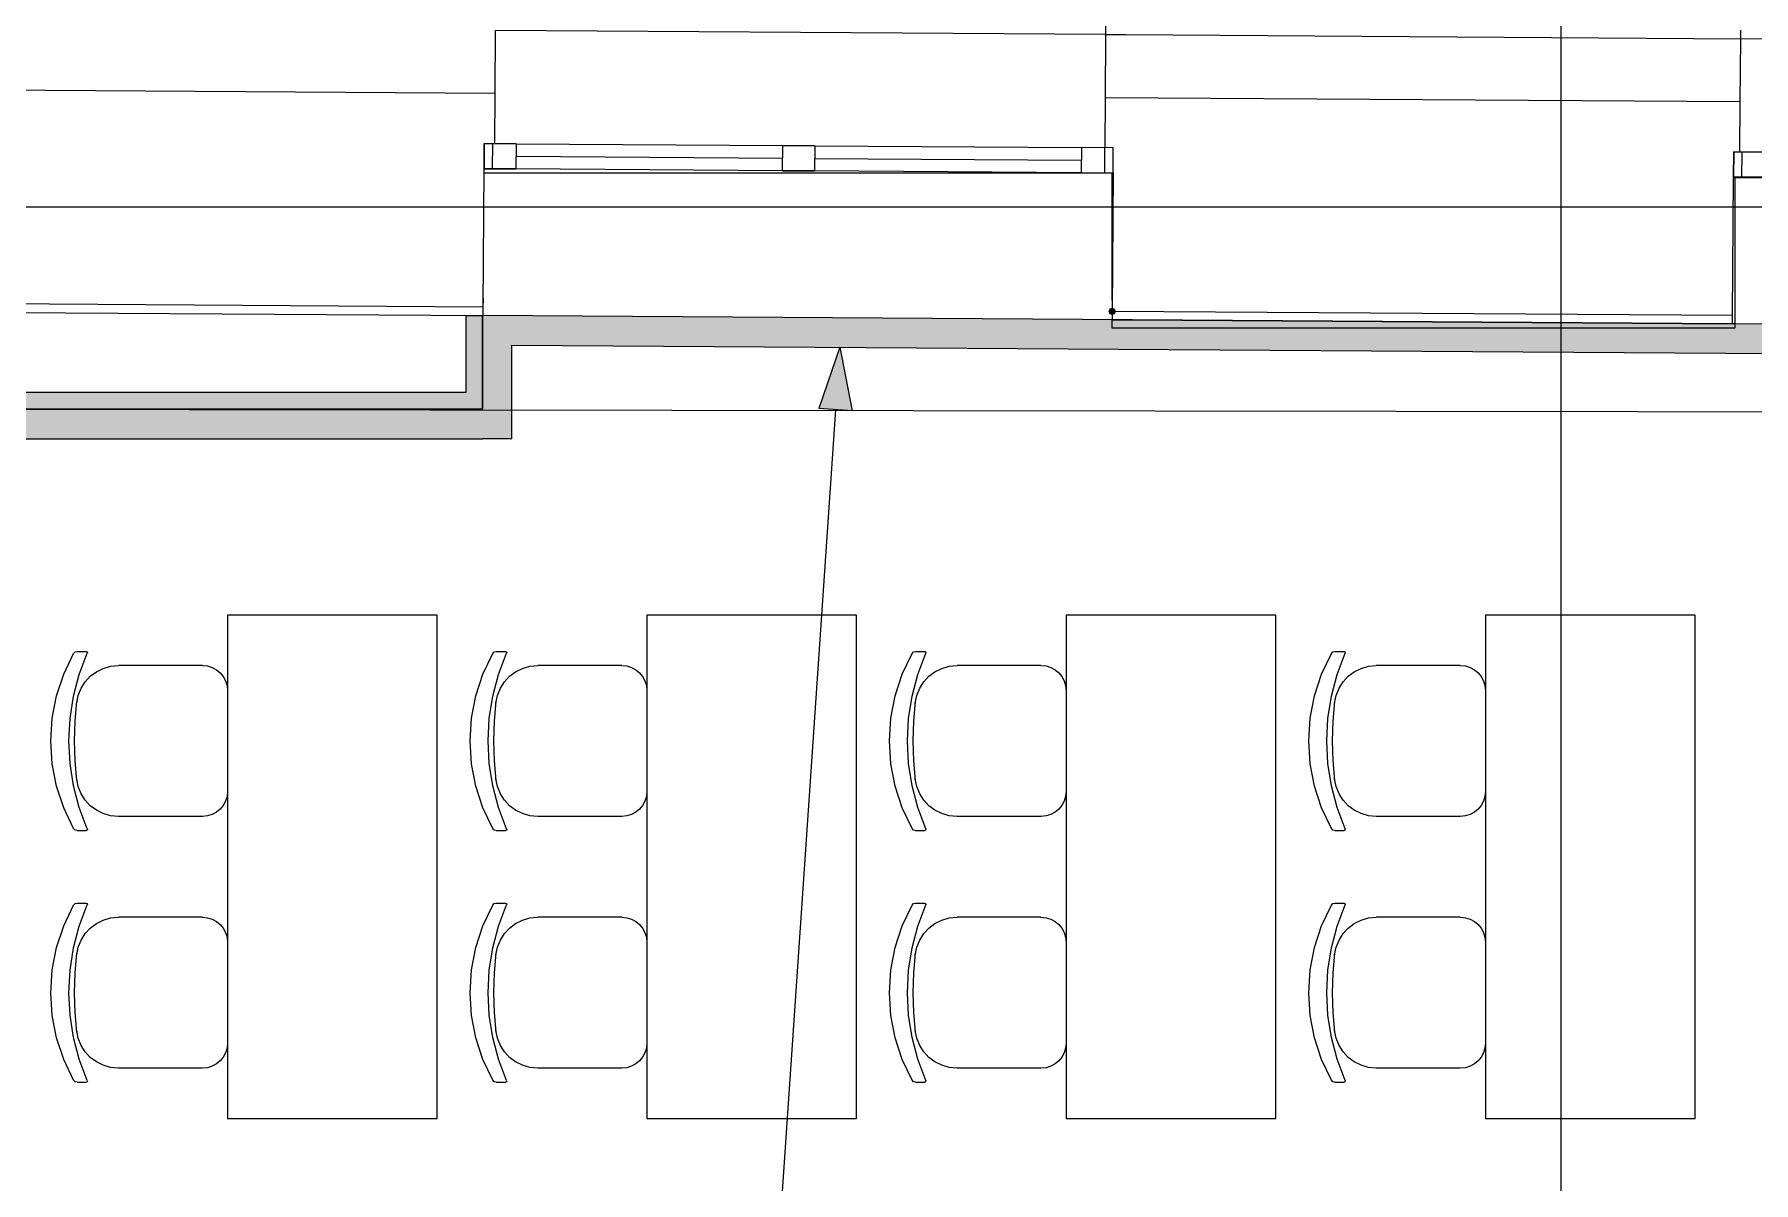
# Model space of a CAD drawing. Header units: millimetres. Extents: x -546 to 1681, y -650 to 1730.
# Drawn here: x 267.26 to 308.26, y 695.11 to 722.48 of the extents above; entities that cross this region are included whole.
import ezdxf

# ---------------------------------------------------------------- set-up
doc = ezdxf.new("R2010")
doc.units = ezdxf.units.MM

msp = doc.modelspace()

# ---------------------------------------------------------------- hatches: boundary and pattern name
h = msp.add_hatch(color=7)
h.dxf.hatch_style = 2
h.paths.add_polyline_path([(292.961, 715.966), (292.898, 715.939), (292.871, 715.876), (292.898, 715.812), (292.961, 715.786), (293.025, 715.812), (293.051, 715.876), (293.025, 715.939)])
h = msp.add_hatch(color=7)
h.dxf.hatch_style = 2
h.paths.add_polyline_path([(277.547, 715.771), (277.947, 715.771), (277.947, 713.542), (277.547, 713.542)])
at = {"true_color": 0xf1d696}
h = msp.add_hatch(color=41, dxfattribs=at)
h.dxf.hatch_style = 2
h.paths.add_polyline_path([(277.947, 715.777), (278.647, 715.072), (277.947, 715.077)])
h = msp.add_hatch(color=41, dxfattribs=at)
h.dxf.hatch_style = 2
h.paths.add_polyline_path([(277.947, 715.777), (278.647, 715.772), (278.647, 715.072)])
h = msp.add_hatch(color=41, dxfattribs=at)
h.dxf.hatch_style = 2
h.paths.add_polyline_path([(278.647, 715.772), (322.057, 715.481), (322.056, 714.781), (278.647, 715.072)])
h = msp.add_hatch(color=41, dxfattribs=at)
h.dxf.hatch_style = 2
h.paths.add_polyline_path([(278.647, 713.542), (277.947, 713.542), (277.947, 715.077), (278.647, 715.072)])
at = {"true_color": 0x0077b0}
h = msp.add_hatch(color=144, dxfattribs=at)
h.dxf.hatch_style = 2
h.paths.add_polyline_path([(286.467, 715.02), (286.764, 713.503), (285.966, 713.558)])
h = msp.add_hatch(color=7)
h.dxf.hatch_style = 2
h.paths.add_polyline_path([(277.547, 713.942), (277.547, 713.542), (263.02, 713.542), (263.02, 713.942)])
at = {"true_color": 0xf1d696}
h = msp.add_hatch(color=41, dxfattribs=at)
h.dxf.hatch_style = 2
h.paths.add_polyline_path([(263.022, 712.842), (263.02, 713.542), (277.947, 713.542), (277.947, 712.842)])
h = msp.add_hatch(color=41, dxfattribs=at)
h.dxf.hatch_style = 2
h.paths.add_polyline_path([(277.947, 713.542), (278.647, 712.842), (277.947, 712.842)])
h = msp.add_hatch(color=41, dxfattribs=at)
h.dxf.hatch_style = 2
h.paths.add_polyline_path([(278.647, 713.542), (278.647, 712.842), (277.947, 713.542)])

# ---------------------------------------------------------------- linework, layer by layer
at = {"color": 7, "lineweight": 0}
for points in [[(303.672, 197.821), (303.672, 730.152)], [(278.245, 721.075), (278.255, 722.575)], [(292.805, 722.477), (278.255, 722.575)], [(292.805, 722.477), (292.795, 720.977)], [(292.806, 722.677), (292.805, 722.477)], [(292.805, 722.477), (293.279, 722.474)], [(307.953, 722.376), (307.955, 722.576)], [(293.279, 722.474), (307.953, 722.376)], [(307.943, 720.876), (307.953, 722.376)], [(322.703, 722.277), (307.953, 722.376)], [(262.75, 721.179), (278.245, 721.075)], [(278.237, 719.875), (278.245, 721.075)], [(292.795, 720.977), (292.787, 719.777)], [(292.795, 720.977), (307.943, 720.876)], [(307.935, 719.676), (307.943, 720.876)], [(277.983, 719.277), (277.987, 719.877)], [(277.987, 719.877), (277.983, 719.277)], [(277.987, 719.877), (278.747, 719.872)], [(278.747, 719.872), (277.987, 719.877)], [(278.183, 719.275), (278.187, 719.875)], [(278.747, 719.872), (278.743, 719.272)], [(278.747, 719.872), (285.107, 719.829)], [(285.103, 719.229), (285.107, 719.829)], [(285.107, 719.829), (285.867, 719.824)], [(285.867, 719.824), (285.107, 719.829)], [(285.867, 719.824), (285.863, 719.224)], [(285.867, 719.824), (292.227, 719.781)], [(292.227, 719.781), (292.223, 719.181)], [(292.987, 719.776), (292.227, 719.781)], [(292.987, 719.776), (292.227, 719.781)], [(292.783, 719.177), (292.787, 719.777)], [(292.983, 719.176), (292.987, 719.776)], [(292.983, 719.176), (292.987, 719.776)], [(307.781, 719.077), (307.785, 719.677)], [(307.785, 719.677), (307.781, 719.077)], [(307.785, 719.677), (308.545, 719.672)], [(308.545, 719.672), (307.785, 719.677)], [(307.981, 719.075), (307.985, 719.675)], [(277.961, 715.977), (277.983, 719.277)], [(278.743, 719.272), (277.983, 719.277)], [(277.983, 719.277), (278.743, 719.272)], [(285.103, 719.229), (278.743, 719.272)], [(278.745, 719.572), (285.105, 719.529)], [(285.863, 719.224), (285.103, 719.229)], [(285.103, 719.229), (285.863, 719.224)], [(292.223, 719.181), (285.863, 719.224)], [(285.865, 719.524), (292.225, 719.481)], [(292.962, 719.171), (277.983, 719.171)], [(292.223, 719.181), (292.983, 719.176)], [(292.223, 719.181), (292.983, 719.176)], [(292.983, 719.176), (292.961, 715.876)], [(292.962, 716.137), (292.962, 719.171)], [(307.759, 715.777), (307.781, 719.077)], [(308.541, 719.072), (307.781, 719.077)], [(307.781, 719.077), (308.541, 719.072)], [(310.013, 719.062), (307.812, 719.062)], [(307.812, 719.062), (307.812, 715.476)], [(187.211, 718.372), (863.726, 718.372)], [(277.961, 715.977), (263.015, 716.077)], [(277.96, 715.777), (277.961, 715.977)], [(277.962, 716.188), (277.962, 716.077)], [(263.014, 715.877), (277.96, 715.777)], [(277.547, 715.771), (277.547, 713.942)], [(277.947, 715.771), (277.547, 715.771)], [(277.947, 715.777), (277.947, 715.077)], [(322.057, 715.481), (277.947, 715.777)], [(277.947, 713.542), (277.947, 715.771)], [(292.961, 715.876), (292.959, 715.676)], [(292.959, 715.676), (293.433, 715.673)], [(307.759, 715.777), (292.961, 715.876)], [(292.962, 715.476), (292.962, 715.676)], [(293.433, 715.673), (307.758, 715.577)], [(307.758, 715.577), (307.759, 715.777)], [(307.812, 715.576), (307.758, 715.577)], [(307.812, 715.476), (292.962, 715.476)], [(277.947, 715.077), (277.947, 713.542)], [(278.647, 715.072), (322.056, 714.781)], [(278.647, 712.842), (278.647, 715.072)], [(277.547, 713.942), (263.42, 713.942)], [(263.02, 713.542), (277.947, 713.542)], [(277.947, 713.542), (263.02, 713.542)], [(265.183, 713.542), (322.755, 713.462)], [(262.322, 712.842), (277.947, 712.842)], [(278.647, 712.842), (277.947, 712.842)]]:
    msp.add_lwpolyline(points, dxfattribs=at)
at = {"color": 144, "lineweight": 0, "true_color": 0x0077b0}
for points in [[(286.467, 715.02), (285.966, 713.558)], [(286.467, 715.02), (286.764, 713.503)], [(286.365, 713.53), (284.455, 685.581)], [(286.764, 713.503), (285.966, 713.558)]]:
    msp.add_lwpolyline(points, dxfattribs=at)
at = {"color": 253, "lineweight": 0, "true_color": 0x999999}
for points in [[(276.864, 708.637), (271.864, 708.637)], [(271.864, 708.637), (271.864, 696.637)], [(276.864, 696.637), (276.864, 708.637)], [(286.864, 708.637), (281.864, 708.637)], [(281.864, 708.637), (281.864, 696.637)], [(286.864, 696.637), (286.864, 708.637)], [(296.864, 708.637), (291.864, 708.637)], [(291.864, 708.637), (291.864, 696.637)], [(296.864, 696.637), (296.864, 708.637)], [(306.864, 708.637), (301.864, 708.637)], [(301.864, 708.637), (301.864, 696.637)], [(306.864, 696.637), (306.864, 708.637)], [(268.19, 703.549), (267.956, 704.041), (267.787, 704.558), (267.684, 705.092), (267.649, 705.636), (267.684, 706.181), (267.787, 706.714), (267.956, 707.231), (268.19, 707.724)], [(268.19, 703.549), (267.956, 704.041), (267.787, 704.558), (267.684, 705.092), (267.649, 705.636), (267.684, 706.181), (267.787, 706.714), (267.956, 707.231), (268.19, 707.724)], [(268.518, 703.545), (268.328, 704.048), (268.191, 704.567), (268.107, 705.098), (268.079, 705.636), (268.107, 706.174), (268.191, 706.705), (268.328, 707.224), (268.518, 707.728)], [(268.518, 703.545), (268.328, 704.048), (268.191, 704.567), (268.107, 705.098), (268.079, 705.636), (268.107, 706.174), (268.191, 706.705), (268.328, 707.224), (268.518, 707.728)], [(268.19, 707.724), (268.226, 707.759), (268.274, 707.771)], [(268.19, 707.724), (268.226, 707.759), (268.274, 707.771)], [(268.274, 707.771), (268.491, 707.771)], [(268.274, 707.771), (268.491, 707.771)], [(268.491, 707.771), (268.513, 707.762), (268.521, 707.741), (268.518, 707.728)], [(268.491, 707.771), (268.513, 707.762), (268.521, 707.741), (268.518, 707.728)], [(278.19, 703.549), (277.956, 704.041), (277.787, 704.558), (277.684, 705.092), (277.649, 705.636), (277.684, 706.181), (277.787, 706.714), (277.956, 707.231), (278.19, 707.724)], [(278.19, 703.549), (277.956, 704.041), (277.787, 704.558), (277.684, 705.092), (277.649, 705.636), (277.684, 706.181), (277.787, 706.714), (277.956, 707.231), (278.19, 707.724)], [(278.518, 703.545), (278.328, 704.048), (278.191, 704.567), (278.107, 705.098), (278.079, 705.636), (278.107, 706.174), (278.191, 706.705), (278.328, 707.224), (278.518, 707.728)], [(278.518, 703.545), (278.328, 704.048), (278.191, 704.567), (278.107, 705.098), (278.079, 705.636), (278.107, 706.174), (278.191, 706.705), (278.328, 707.224), (278.518, 707.728)], [(278.19, 707.724), (278.226, 707.759), (278.274, 707.771)], [(278.19, 707.724), (278.226, 707.759), (278.274, 707.771)], [(278.274, 707.771), (278.491, 707.771)], [(278.274, 707.771), (278.491, 707.771)], [(278.491, 707.771), (278.513, 707.762), (278.521, 707.741), (278.518, 707.728)], [(278.491, 707.771), (278.513, 707.762), (278.521, 707.741), (278.518, 707.728)], [(288.19, 703.549), (287.956, 704.041), (287.787, 704.558), (287.684, 705.092), (287.649, 705.636), (287.684, 706.181), (287.787, 706.714), (287.956, 707.231), (288.19, 707.724)], [(288.19, 703.549), (287.956, 704.041), (287.787, 704.558), (287.684, 705.092), (287.649, 705.636), (287.684, 706.181), (287.787, 706.714), (287.956, 707.231), (288.19, 707.724)], [(288.518, 703.545), (288.328, 704.048), (288.191, 704.567), (288.107, 705.098), (288.079, 705.636), (288.107, 706.174), (288.191, 706.705), (288.328, 707.224), (288.518, 707.728)], [(288.518, 703.545), (288.328, 704.048), (288.191, 704.567), (288.107, 705.098), (288.079, 705.636), (288.107, 706.174), (288.191, 706.705), (288.328, 707.224), (288.518, 707.728)], [(288.19, 707.724), (288.226, 707.759), (288.274, 707.771)], [(288.19, 707.724), (288.226, 707.759), (288.274, 707.771)], [(288.274, 707.771), (288.491, 707.771)], [(288.274, 707.771), (288.491, 707.771)], [(288.491, 707.771), (288.513, 707.762), (288.521, 707.741), (288.518, 707.728)], [(288.491, 707.771), (288.513, 707.762), (288.521, 707.741), (288.518, 707.728)], [(298.19, 703.549), (297.956, 704.041), (297.787, 704.558), (297.684, 705.092), (297.649, 705.636), (297.684, 706.181), (297.787, 706.714), (297.956, 707.231), (298.19, 707.724)], [(298.19, 703.549), (297.956, 704.041), (297.787, 704.558), (297.684, 705.092), (297.649, 705.636), (297.684, 706.181), (297.787, 706.714), (297.956, 707.231), (298.19, 707.724)], [(298.518, 703.545), (298.328, 704.048), (298.191, 704.567), (298.107, 705.098), (298.079, 705.636), (298.107, 706.174), (298.191, 706.705), (298.328, 707.224), (298.518, 707.728)], [(298.518, 703.545), (298.328, 704.048), (298.191, 704.567), (298.107, 705.098), (298.079, 705.636), (298.107, 706.174), (298.191, 706.705), (298.328, 707.224), (298.518, 707.728)], [(298.19, 707.724), (298.226, 707.759), (298.274, 707.771)], [(298.19, 707.724), (298.226, 707.759), (298.274, 707.771)], [(298.274, 707.771), (298.491, 707.771)], [(298.274, 707.771), (298.491, 707.771)], [(298.491, 707.771), (298.513, 707.762), (298.521, 707.741), (298.518, 707.728)], [(298.491, 707.771), (298.513, 707.762), (298.521, 707.741), (298.518, 707.728)], [(268.266, 706.536), (268.303, 706.721), (268.372, 706.892), (268.469, 707.045), (268.591, 707.177), (268.735, 707.286), (268.897, 707.367), (269.074, 707.418), (269.261, 707.436)], [(268.266, 706.536), (268.303, 706.721), (268.372, 706.892), (268.469, 707.045), (268.591, 707.177), (268.735, 707.286), (268.897, 707.367), (269.074, 707.418), (269.261, 707.436)], [(271.264, 707.436), (269.261, 707.436)], [(271.264, 707.436), (269.261, 707.436)], [(271.264, 707.436), (271.386, 707.424), (271.498, 707.389), (271.6, 707.334), (271.689, 707.26), (271.762, 707.172), (271.817, 707.07), (271.852, 706.957), (271.864, 706.836)], [(271.264, 707.436), (271.386, 707.424), (271.498, 707.389), (271.6, 707.334), (271.689, 707.26), (271.762, 707.172), (271.817, 707.07), (271.852, 706.957), (271.864, 706.836)], [(278.266, 706.536), (278.303, 706.721), (278.372, 706.892), (278.469, 707.045), (278.591, 707.177), (278.735, 707.286), (278.897, 707.367), (279.074, 707.418), (279.261, 707.436)], [(278.266, 706.536), (278.303, 706.721), (278.372, 706.892), (278.469, 707.045), (278.591, 707.177), (278.735, 707.286), (278.897, 707.367), (279.074, 707.418), (279.261, 707.436)], [(281.264, 707.436), (279.261, 707.436)], [(281.264, 707.436), (279.261, 707.436)], [(281.264, 707.436), (281.386, 707.424), (281.498, 707.389), (281.6, 707.334), (281.689, 707.26), (281.762, 707.172), (281.817, 707.07), (281.852, 706.957), (281.864, 706.836)], [(281.264, 707.436), (281.386, 707.424), (281.498, 707.389), (281.6, 707.334), (281.689, 707.26), (281.762, 707.172), (281.817, 707.07), (281.852, 706.957), (281.864, 706.836)], [(288.266, 706.536), (288.303, 706.721), (288.372, 706.892), (288.469, 707.045), (288.591, 707.177), (288.735, 707.286), (288.897, 707.367), (289.074, 707.418), (289.261, 707.436)], [(288.266, 706.536), (288.303, 706.721), (288.372, 706.892), (288.469, 707.045), (288.591, 707.177), (288.735, 707.286), (288.897, 707.367), (289.074, 707.418), (289.261, 707.436)], [(291.264, 707.436), (289.261, 707.436)], [(291.264, 707.436), (289.261, 707.436)], [(291.264, 707.436), (291.386, 707.424), (291.498, 707.389), (291.6, 707.334), (291.689, 707.26), (291.762, 707.172), (291.817, 707.07), (291.852, 706.957), (291.864, 706.836)], [(291.264, 707.436), (291.386, 707.424), (291.498, 707.389), (291.6, 707.334), (291.689, 707.26), (291.762, 707.172), (291.817, 707.07), (291.852, 706.957), (291.864, 706.836)], [(298.266, 706.536), (298.303, 706.721), (298.372, 706.892), (298.469, 707.045), (298.591, 707.177), (298.735, 707.286), (298.897, 707.367), (299.074, 707.418), (299.261, 707.436)], [(298.266, 706.536), (298.303, 706.721), (298.372, 706.892), (298.469, 707.045), (298.591, 707.177), (298.735, 707.286), (298.897, 707.367), (299.074, 707.418), (299.261, 707.436)], [(301.264, 707.436), (299.261, 707.436)], [(301.264, 707.436), (299.261, 707.436)], [(301.264, 707.436), (301.386, 707.424), (301.498, 707.389), (301.6, 707.334), (301.689, 707.26), (301.762, 707.172), (301.817, 707.07), (301.852, 706.957), (301.864, 706.836)], [(301.264, 707.436), (301.386, 707.424), (301.498, 707.389), (301.6, 707.334), (301.689, 707.26), (301.762, 707.172), (301.817, 707.07), (301.852, 706.957), (301.864, 706.836)], [(268.271, 704.695), (268.23, 705.165), (268.216, 705.636), (268.23, 706.108), (268.271, 706.578)], [(268.271, 704.695), (268.23, 705.165), (268.216, 705.636), (268.23, 706.108), (268.271, 706.578)], [(271.864, 706.838), (271.864, 704.436)], [(271.864, 706.838), (271.864, 704.436)], [(278.271, 704.695), (278.23, 705.165), (278.216, 705.636), (278.23, 706.108), (278.271, 706.578)], [(278.271, 704.695), (278.23, 705.165), (278.216, 705.636), (278.23, 706.108), (278.271, 706.578)], [(281.864, 706.838), (281.864, 704.436)], [(281.864, 706.838), (281.864, 704.436)], [(288.271, 704.695), (288.23, 705.165), (288.216, 705.636), (288.23, 706.108), (288.271, 706.578)], [(288.271, 704.695), (288.23, 705.165), (288.216, 705.636), (288.23, 706.108), (288.271, 706.578)], [(291.864, 706.838), (291.864, 704.436)], [(291.864, 706.838), (291.864, 704.436)], [(298.271, 704.695), (298.23, 705.165), (298.216, 705.636), (298.23, 706.108), (298.271, 706.578)], [(298.271, 704.695), (298.23, 705.165), (298.216, 705.636), (298.23, 706.108), (298.271, 706.578)], [(301.864, 706.838), (301.864, 704.436)], [(301.864, 706.838), (301.864, 704.436)], [(269.261, 703.836), (269.074, 703.854), (268.897, 703.905), (268.735, 703.986), (268.591, 704.094), (268.469, 704.227), (268.372, 704.38), (268.303, 704.55), (268.266, 704.736)], [(269.261, 703.836), (269.074, 703.854), (268.897, 703.905), (268.735, 703.986), (268.591, 704.094), (268.469, 704.227), (268.372, 704.38), (268.303, 704.55), (268.266, 704.736)], [(271.864, 704.436), (271.852, 704.315), (271.817, 704.202), (271.762, 704.101), (271.689, 704.012), (271.6, 703.938), (271.498, 703.883), (271.386, 703.848), (271.264, 703.836)], [(271.864, 704.436), (271.852, 704.315), (271.817, 704.202), (271.762, 704.101), (271.689, 704.012), (271.6, 703.938), (271.498, 703.883), (271.386, 703.848), (271.264, 703.836)], [(279.261, 703.836), (279.074, 703.854), (278.897, 703.905), (278.735, 703.986), (278.591, 704.094), (278.469, 704.227), (278.372, 704.38), (278.303, 704.55), (278.266, 704.736)], [(279.261, 703.836), (279.074, 703.854), (278.897, 703.905), (278.735, 703.986), (278.591, 704.094), (278.469, 704.227), (278.372, 704.38), (278.303, 704.55), (278.266, 704.736)], [(281.864, 704.436), (281.852, 704.315), (281.817, 704.202), (281.762, 704.101), (281.689, 704.012), (281.6, 703.938), (281.498, 703.883), (281.386, 703.848), (281.264, 703.836)], [(281.864, 704.436), (281.852, 704.315), (281.817, 704.202), (281.762, 704.101), (281.689, 704.012), (281.6, 703.938), (281.498, 703.883), (281.386, 703.848), (281.264, 703.836)], [(289.261, 703.836), (289.074, 703.854), (288.897, 703.905), (288.735, 703.986), (288.591, 704.094), (288.469, 704.227), (288.372, 704.38), (288.303, 704.55), (288.266, 704.736)], [(289.261, 703.836), (289.074, 703.854), (288.897, 703.905), (288.735, 703.986), (288.591, 704.094), (288.469, 704.227), (288.372, 704.38), (288.303, 704.55), (288.266, 704.736)], [(291.864, 704.436), (291.852, 704.315), (291.817, 704.202), (291.762, 704.101), (291.689, 704.012), (291.6, 703.938), (291.498, 703.883), (291.386, 703.848), (291.264, 703.836)], [(291.864, 704.436), (291.852, 704.315), (291.817, 704.202), (291.762, 704.101), (291.689, 704.012), (291.6, 703.938), (291.498, 703.883), (291.386, 703.848), (291.264, 703.836)], [(299.261, 703.836), (299.074, 703.854), (298.897, 703.905), (298.735, 703.986), (298.591, 704.094), (298.469, 704.227), (298.372, 704.38), (298.303, 704.55), (298.266, 704.736)], [(299.261, 703.836), (299.074, 703.854), (298.897, 703.905), (298.735, 703.986), (298.591, 704.094), (298.469, 704.227), (298.372, 704.38), (298.303, 704.55), (298.266, 704.736)], [(301.864, 704.436), (301.852, 704.315), (301.817, 704.202), (301.762, 704.101), (301.689, 704.012), (301.6, 703.938), (301.498, 703.883), (301.386, 703.848), (301.264, 703.836)], [(301.864, 704.436), (301.852, 704.315), (301.817, 704.202), (301.762, 704.101), (301.689, 704.012), (301.6, 703.938), (301.498, 703.883), (301.386, 703.848), (301.264, 703.836)], [(271.264, 703.836), (269.261, 703.836)], [(271.264, 703.836), (269.261, 703.836)], [(281.264, 703.836), (279.261, 703.836)], [(281.264, 703.836), (279.261, 703.836)], [(291.264, 703.836), (289.261, 703.836)], [(291.264, 703.836), (289.261, 703.836)], [(301.264, 703.836), (299.261, 703.836)], [(301.264, 703.836), (299.261, 703.836)], [(268.274, 703.501), (268.226, 703.514), (268.19, 703.549)], [(268.274, 703.501), (268.226, 703.514), (268.19, 703.549)], [(268.274, 703.501), (268.491, 703.501)], [(268.274, 703.501), (268.491, 703.501)], [(268.518, 703.545), (268.521, 703.531), (268.513, 703.51), (268.491, 703.501)], [(268.518, 703.545), (268.521, 703.531), (268.513, 703.51), (268.491, 703.501)], [(278.274, 703.501), (278.226, 703.514), (278.19, 703.549)], [(278.274, 703.501), (278.226, 703.514), (278.19, 703.549)], [(278.274, 703.501), (278.491, 703.501)], [(278.274, 703.501), (278.491, 703.501)], [(278.518, 703.545), (278.521, 703.531), (278.513, 703.51), (278.491, 703.501)], [(278.518, 703.545), (278.521, 703.531), (278.513, 703.51), (278.491, 703.501)], [(288.274, 703.501), (288.226, 703.514), (288.19, 703.549)], [(288.274, 703.501), (288.226, 703.514), (288.19, 703.549)], [(288.274, 703.501), (288.491, 703.501)], [(288.274, 703.501), (288.491, 703.501)], [(288.518, 703.545), (288.521, 703.531), (288.513, 703.51), (288.491, 703.501)], [(288.518, 703.545), (288.521, 703.531), (288.513, 703.51), (288.491, 703.501)], [(298.274, 703.501), (298.226, 703.514), (298.19, 703.549)], [(298.274, 703.501), (298.226, 703.514), (298.19, 703.549)], [(298.274, 703.501), (298.491, 703.501)], [(298.274, 703.501), (298.491, 703.501)], [(298.518, 703.545), (298.521, 703.531), (298.513, 703.51), (298.491, 703.501)], [(298.518, 703.545), (298.521, 703.531), (298.513, 703.51), (298.491, 703.501)], [(268.19, 697.549), (267.956, 698.041), (267.787, 698.558), (267.684, 699.091), (267.649, 699.636), (267.684, 700.181), (267.787, 700.714), (267.956, 701.231), (268.19, 701.724)], [(268.19, 697.549), (267.956, 698.041), (267.787, 698.558), (267.684, 699.091), (267.649, 699.636), (267.684, 700.181), (267.787, 700.714), (267.956, 701.231), (268.19, 701.724)], [(268.518, 697.545), (268.328, 698.048), (268.191, 698.567), (268.107, 699.098), (268.079, 699.636), (268.107, 700.174), (268.191, 700.705), (268.328, 701.224), (268.518, 701.728)], [(268.518, 697.545), (268.328, 698.048), (268.191, 698.567), (268.107, 699.098), (268.079, 699.636), (268.107, 700.174), (268.191, 700.705), (268.328, 701.224), (268.518, 701.728)], [(268.19, 701.724), (268.226, 701.759), (268.274, 701.771)], [(268.19, 701.724), (268.226, 701.759), (268.274, 701.771)], [(268.274, 701.771), (268.491, 701.771)], [(268.274, 701.771), (268.491, 701.771)], [(268.491, 701.771), (268.513, 701.762), (268.521, 701.741), (268.518, 701.728)], [(268.491, 701.771), (268.513, 701.762), (268.521, 701.741), (268.518, 701.728)], [(278.19, 697.549), (277.956, 698.041), (277.787, 698.558), (277.684, 699.091), (277.649, 699.636), (277.684, 700.181), (277.787, 700.714), (277.956, 701.231), (278.19, 701.724)], [(278.19, 697.549), (277.956, 698.041), (277.787, 698.558), (277.684, 699.091), (277.649, 699.636), (277.684, 700.181), (277.787, 700.714), (277.956, 701.231), (278.19, 701.724)], [(278.518, 697.545), (278.328, 698.048), (278.191, 698.567), (278.107, 699.098), (278.079, 699.636), (278.107, 700.174), (278.191, 700.705), (278.328, 701.224), (278.518, 701.728)], [(278.518, 697.545), (278.328, 698.048), (278.191, 698.567), (278.107, 699.098), (278.079, 699.636), (278.107, 700.174), (278.191, 700.705), (278.328, 701.224), (278.518, 701.728)], [(278.19, 701.724), (278.226, 701.759), (278.274, 701.771)], [(278.19, 701.724), (278.226, 701.759), (278.274, 701.771)], [(278.274, 701.771), (278.491, 701.771)], [(278.274, 701.771), (278.491, 701.771)], [(278.491, 701.771), (278.513, 701.762), (278.521, 701.741), (278.518, 701.728)], [(278.491, 701.771), (278.513, 701.762), (278.521, 701.741), (278.518, 701.728)], [(288.19, 697.549), (287.956, 698.041), (287.787, 698.558), (287.684, 699.091), (287.649, 699.636), (287.684, 700.181), (287.787, 700.714), (287.956, 701.231), (288.19, 701.724)], [(288.19, 697.549), (287.956, 698.041), (287.787, 698.558), (287.684, 699.091), (287.649, 699.636), (287.684, 700.181), (287.787, 700.714), (287.956, 701.231), (288.19, 701.724)], [(288.518, 697.545), (288.328, 698.048), (288.191, 698.567), (288.107, 699.098), (288.079, 699.636), (288.107, 700.174), (288.191, 700.705), (288.328, 701.224), (288.518, 701.728)], [(288.518, 697.545), (288.328, 698.048), (288.191, 698.567), (288.107, 699.098), (288.079, 699.636), (288.107, 700.174), (288.191, 700.705), (288.328, 701.224), (288.518, 701.728)], [(288.19, 701.724), (288.226, 701.759), (288.274, 701.771)], [(288.19, 701.724), (288.226, 701.759), (288.274, 701.771)], [(288.274, 701.771), (288.491, 701.771)], [(288.274, 701.771), (288.491, 701.771)], [(288.491, 701.771), (288.513, 701.762), (288.521, 701.741), (288.518, 701.728)], [(288.491, 701.771), (288.513, 701.762), (288.521, 701.741), (288.518, 701.728)], [(298.19, 697.549), (297.956, 698.041), (297.787, 698.558), (297.684, 699.091), (297.649, 699.636), (297.684, 700.181), (297.787, 700.714), (297.956, 701.231), (298.19, 701.724)], [(298.19, 697.549), (297.956, 698.041), (297.787, 698.558), (297.684, 699.091), (297.649, 699.636), (297.684, 700.181), (297.787, 700.714), (297.956, 701.231), (298.19, 701.724)], [(298.518, 697.545), (298.328, 698.048), (298.191, 698.567), (298.107, 699.098), (298.079, 699.636), (298.107, 700.174), (298.191, 700.705), (298.328, 701.224), (298.518, 701.728)], [(298.518, 697.545), (298.328, 698.048), (298.191, 698.567), (298.107, 699.098), (298.079, 699.636), (298.107, 700.174), (298.191, 700.705), (298.328, 701.224), (298.518, 701.728)], [(298.19, 701.724), (298.226, 701.759), (298.274, 701.771)], [(298.19, 701.724), (298.226, 701.759), (298.274, 701.771)], [(298.274, 701.771), (298.491, 701.771)], [(298.274, 701.771), (298.491, 701.771)], [(298.491, 701.771), (298.513, 701.762), (298.521, 701.741), (298.518, 701.728)], [(298.491, 701.771), (298.513, 701.762), (298.521, 701.741), (298.518, 701.728)], [(268.266, 700.536), (268.303, 700.721), (268.372, 700.892), (268.469, 701.045), (268.591, 701.177), (268.735, 701.286), (268.897, 701.367), (269.074, 701.418), (269.261, 701.436)], [(268.266, 700.536), (268.303, 700.721), (268.372, 700.892), (268.469, 701.045), (268.591, 701.177), (268.735, 701.286), (268.897, 701.367), (269.074, 701.418), (269.261, 701.436)], [(271.264, 701.436), (269.261, 701.436)], [(271.264, 701.436), (269.261, 701.436)], [(271.264, 701.436), (271.386, 701.424), (271.498, 701.389), (271.6, 701.334), (271.689, 701.26), (271.762, 701.172), (271.817, 701.07), (271.852, 700.957), (271.864, 700.836)], [(271.264, 701.436), (271.386, 701.424), (271.498, 701.389), (271.6, 701.334), (271.689, 701.26), (271.762, 701.172), (271.817, 701.07), (271.852, 700.957), (271.864, 700.836)], [(278.266, 700.536), (278.303, 700.721), (278.372, 700.892), (278.469, 701.045), (278.591, 701.177), (278.735, 701.286), (278.897, 701.367), (279.074, 701.418), (279.261, 701.436)], [(278.266, 700.536), (278.303, 700.721), (278.372, 700.892), (278.469, 701.045), (278.591, 701.177), (278.735, 701.286), (278.897, 701.367), (279.074, 701.418), (279.261, 701.436)], [(281.264, 701.436), (279.261, 701.436)], [(281.264, 701.436), (279.261, 701.436)], [(281.264, 701.436), (281.386, 701.424), (281.498, 701.389), (281.6, 701.334), (281.689, 701.26), (281.762, 701.172), (281.817, 701.07), (281.852, 700.957), (281.864, 700.836)], [(281.264, 701.436), (281.386, 701.424), (281.498, 701.389), (281.6, 701.334), (281.689, 701.26), (281.762, 701.172), (281.817, 701.07), (281.852, 700.957), (281.864, 700.836)], [(288.266, 700.536), (288.303, 700.721), (288.372, 700.892), (288.469, 701.045), (288.591, 701.177), (288.735, 701.286), (288.897, 701.367), (289.074, 701.418), (289.261, 701.436)], [(288.266, 700.536), (288.303, 700.721), (288.372, 700.892), (288.469, 701.045), (288.591, 701.177), (288.735, 701.286), (288.897, 701.367), (289.074, 701.418), (289.261, 701.436)], [(291.264, 701.436), (289.261, 701.436)], [(291.264, 701.436), (289.261, 701.436)], [(291.264, 701.436), (291.386, 701.424), (291.498, 701.389), (291.6, 701.334), (291.689, 701.26), (291.762, 701.172), (291.817, 701.07), (291.852, 700.957), (291.864, 700.836)], [(291.264, 701.436), (291.386, 701.424), (291.498, 701.389), (291.6, 701.334), (291.689, 701.26), (291.762, 701.172), (291.817, 701.07), (291.852, 700.957), (291.864, 700.836)], [(298.266, 700.536), (298.303, 700.721), (298.372, 700.892), (298.469, 701.045), (298.591, 701.177), (298.735, 701.286), (298.897, 701.367), (299.074, 701.418), (299.261, 701.436)], [(298.266, 700.536), (298.303, 700.721), (298.372, 700.892), (298.469, 701.045), (298.591, 701.177), (298.735, 701.286), (298.897, 701.367), (299.074, 701.418), (299.261, 701.436)], [(301.264, 701.436), (299.261, 701.436)], [(301.264, 701.436), (299.261, 701.436)], [(301.264, 701.436), (301.386, 701.424), (301.498, 701.389), (301.6, 701.334), (301.689, 701.26), (301.762, 701.172), (301.817, 701.07), (301.852, 700.957), (301.864, 700.836)], [(301.264, 701.436), (301.386, 701.424), (301.498, 701.389), (301.6, 701.334), (301.689, 701.26), (301.762, 701.172), (301.817, 701.07), (301.852, 700.957), (301.864, 700.836)], [(271.864, 700.838), (271.864, 698.436)], [(271.864, 700.838), (271.864, 698.436)], [(281.864, 700.838), (281.864, 698.436)], [(281.864, 700.838), (281.864, 698.436)], [(291.864, 700.838), (291.864, 698.436)], [(291.864, 700.838), (291.864, 698.436)], [(301.864, 700.838), (301.864, 698.436)], [(301.864, 700.838), (301.864, 698.436)], [(268.271, 698.695), (268.23, 699.165), (268.216, 699.636), (268.23, 700.108), (268.271, 700.578)], [(268.271, 698.695), (268.23, 699.165), (268.216, 699.636), (268.23, 700.108), (268.271, 700.578)], [(278.271, 698.695), (278.23, 699.165), (278.216, 699.636), (278.23, 700.108), (278.271, 700.578)], [(278.271, 698.695), (278.23, 699.165), (278.216, 699.636), (278.23, 700.108), (278.271, 700.578)], [(288.271, 698.695), (288.23, 699.165), (288.216, 699.636), (288.23, 700.108), (288.271, 700.578)], [(288.271, 698.695), (288.23, 699.165), (288.216, 699.636), (288.23, 700.108), (288.271, 700.578)], [(298.271, 698.695), (298.23, 699.165), (298.216, 699.636), (298.23, 700.108), (298.271, 700.578)], [(298.271, 698.695), (298.23, 699.165), (298.216, 699.636), (298.23, 700.108), (298.271, 700.578)], [(269.261, 697.836), (269.074, 697.854), (268.897, 697.905), (268.735, 697.986), (268.591, 698.094), (268.469, 698.227), (268.372, 698.38), (268.303, 698.55), (268.266, 698.736)], [(269.261, 697.836), (269.074, 697.854), (268.897, 697.905), (268.735, 697.986), (268.591, 698.094), (268.469, 698.227), (268.372, 698.38), (268.303, 698.55), (268.266, 698.736)], [(279.261, 697.836), (279.074, 697.854), (278.897, 697.905), (278.735, 697.986), (278.591, 698.094), (278.469, 698.227), (278.372, 698.38), (278.303, 698.55), (278.266, 698.736)], [(279.261, 697.836), (279.074, 697.854), (278.897, 697.905), (278.735, 697.986), (278.591, 698.094), (278.469, 698.227), (278.372, 698.38), (278.303, 698.55), (278.266, 698.736)], [(289.261, 697.836), (289.074, 697.854), (288.897, 697.905), (288.735, 697.986), (288.591, 698.094), (288.469, 698.227), (288.372, 698.38), (288.303, 698.55), (288.266, 698.736)], [(289.261, 697.836), (289.074, 697.854), (288.897, 697.905), (288.735, 697.986), (288.591, 698.094), (288.469, 698.227), (288.372, 698.38), (288.303, 698.55), (288.266, 698.736)], [(299.261, 697.836), (299.074, 697.854), (298.897, 697.905), (298.735, 697.986), (298.591, 698.094), (298.469, 698.227), (298.372, 698.38), (298.303, 698.55), (298.266, 698.736)], [(299.261, 697.836), (299.074, 697.854), (298.897, 697.905), (298.735, 697.986), (298.591, 698.094), (298.469, 698.227), (298.372, 698.38), (298.303, 698.55), (298.266, 698.736)], [(271.864, 698.436), (271.852, 698.315), (271.817, 698.202), (271.762, 698.101), (271.689, 698.012), (271.6, 697.938), (271.498, 697.883), (271.386, 697.848), (271.264, 697.836)], [(271.864, 698.436), (271.852, 698.315), (271.817, 698.202), (271.762, 698.101), (271.689, 698.012), (271.6, 697.938), (271.498, 697.883), (271.386, 697.848), (271.264, 697.836)], [(281.864, 698.436), (281.852, 698.315), (281.817, 698.202), (281.762, 698.101), (281.689, 698.012), (281.6, 697.938), (281.498, 697.883), (281.386, 697.848), (281.264, 697.836)], [(281.864, 698.436), (281.852, 698.315), (281.817, 698.202), (281.762, 698.101), (281.689, 698.012), (281.6, 697.938), (281.498, 697.883), (281.386, 697.848), (281.264, 697.836)], [(291.864, 698.436), (291.852, 698.315), (291.817, 698.202), (291.762, 698.101), (291.689, 698.012), (291.6, 697.938), (291.498, 697.883), (291.386, 697.848), (291.264, 697.836)], [(291.864, 698.436), (291.852, 698.315), (291.817, 698.202), (291.762, 698.101), (291.689, 698.012), (291.6, 697.938), (291.498, 697.883), (291.386, 697.848), (291.264, 697.836)], [(301.864, 698.436), (301.852, 698.315), (301.817, 698.202), (301.762, 698.101), (301.689, 698.012), (301.6, 697.938), (301.498, 697.883), (301.386, 697.848), (301.264, 697.836)], [(301.864, 698.436), (301.852, 698.315), (301.817, 698.202), (301.762, 698.101), (301.689, 698.012), (301.6, 697.938), (301.498, 697.883), (301.386, 697.848), (301.264, 697.836)], [(268.274, 697.501), (268.226, 697.514), (268.19, 697.549)], [(268.274, 697.501), (268.226, 697.514), (268.19, 697.549)], [(268.274, 697.501), (268.491, 697.501)], [(268.274, 697.501), (268.491, 697.501)], [(268.518, 697.545), (268.521, 697.531), (268.513, 697.51), (268.491, 697.501)], [(268.518, 697.545), (268.521, 697.531), (268.513, 697.51), (268.491, 697.501)], [(271.264, 697.836), (269.261, 697.836)], [(271.264, 697.836), (269.261, 697.836)], [(278.274, 697.501), (278.226, 697.514), (278.19, 697.549)], [(278.274, 697.501), (278.226, 697.514), (278.19, 697.549)], [(278.274, 697.501), (278.491, 697.501)], [(278.274, 697.501), (278.491, 697.501)], [(278.518, 697.545), (278.521, 697.531), (278.513, 697.51), (278.491, 697.501)], [(278.518, 697.545), (278.521, 697.531), (278.513, 697.51), (278.491, 697.501)], [(281.264, 697.836), (279.261, 697.836)], [(281.264, 697.836), (279.261, 697.836)], [(288.274, 697.501), (288.226, 697.514), (288.19, 697.549)], [(288.274, 697.501), (288.226, 697.514), (288.19, 697.549)], [(288.274, 697.501), (288.491, 697.501)], [(288.274, 697.501), (288.491, 697.501)], [(288.518, 697.545), (288.521, 697.531), (288.513, 697.51), (288.491, 697.501)], [(288.518, 697.545), (288.521, 697.531), (288.513, 697.51), (288.491, 697.501)], [(291.264, 697.836), (289.261, 697.836)], [(291.264, 697.836), (289.261, 697.836)], [(298.274, 697.501), (298.226, 697.514), (298.19, 697.549)], [(298.274, 697.501), (298.226, 697.514), (298.19, 697.549)], [(298.274, 697.501), (298.491, 697.501)], [(298.274, 697.501), (298.491, 697.501)], [(298.518, 697.545), (298.521, 697.531), (298.513, 697.51), (298.491, 697.501)], [(298.518, 697.545), (298.521, 697.531), (298.513, 697.51), (298.491, 697.501)], [(301.264, 697.836), (299.261, 697.836)], [(301.264, 697.836), (299.261, 697.836)], [(271.864, 696.637), (276.864, 696.637)], [(281.864, 696.637), (286.864, 696.637)], [(291.864, 696.637), (296.864, 696.637)], [(301.864, 696.637), (306.864, 696.637)]]:
    msp.add_lwpolyline(points, dxfattribs=at)

doc.saveas('drawing.dxf')
